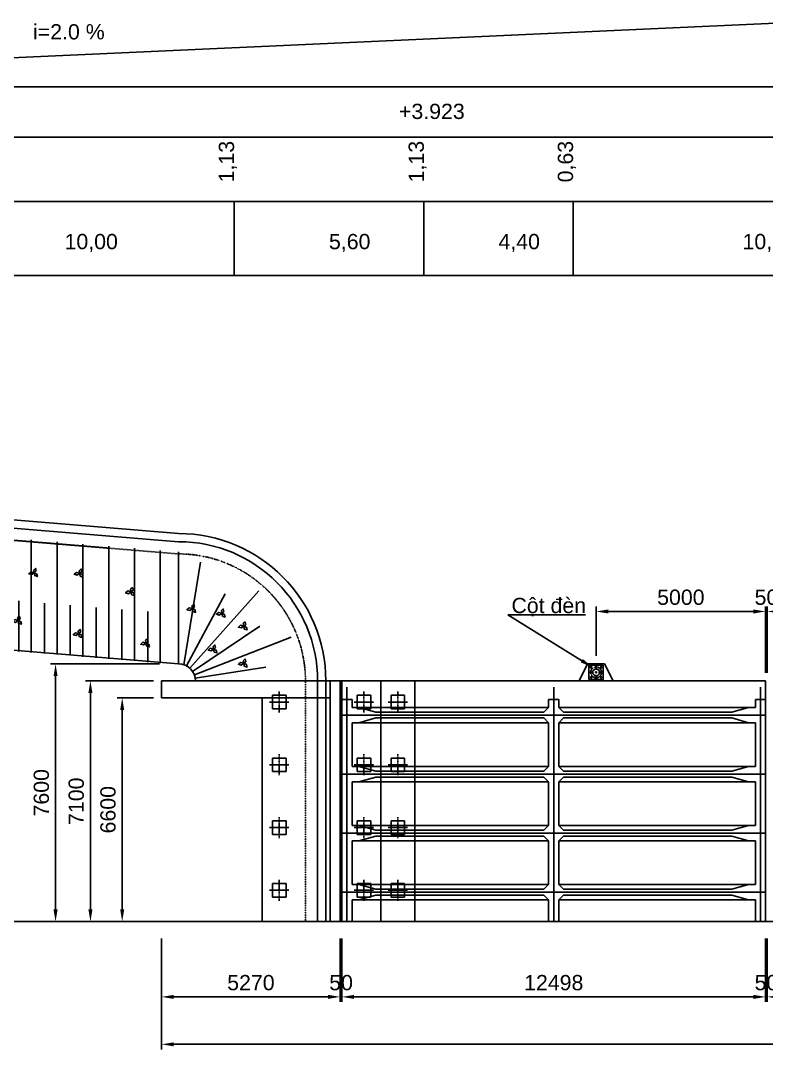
# Model space of a CAD drawing. Header units: millimetres. Extents: x 226202 to 432323, y 191488 to 280899.
# Drawn here: x 271622 to 293625, y 191488 to 221822 of the extents above; entities that cross this region are included whole.
import ezdxf

# ---------------------------------------------------------------- set-up
doc = ezdxf.new("R2010")
doc.units = ezdxf.units.MM
doc.header["$LTSCALE"] = 10
doc.header["$MEASUREMENT"] = 0
for name, pattern in [('ACAD_ISO02W100', [15, 12, -3]), ('CENTER', [2, 1.25, -0.25, 0.25, -0.25]), ('DASHED2', [0.375, 0.25, -0.125]), ('HIDDEN', [0.375, 0.25, -0.125])]:
    doc.linetypes.add(name, pattern=pattern)
for name, color, linetype in [('BAO', 3, 'Continuous'), ('Bridge', 3, 'Continuous'), ('c', 7, 'Continuous'), ('CENTER', 8, 'CENTER'), ('dim', 1, 'Continuous'), ('ENTTDTUNHIEN', 3, 'Continuous'), ('Hidden', 8, 'HIDDEN'), ('Lien', 3, 'Continuous'), ('TEXT', 3, 'Continuous'), ('Tunon', 7, 'Continuous'), ('v', 2, 'DASHED2')]:
    doc.layers.add(name, color=color, linetype=linetype)
doc.styles.add('ARIAL', font='VNARIAL.TTF')
doc.styles.add('ARIALH', font='VHARIAL.TTF')
doc.styles.add('Dim', font='arial.ttf')
doc.styles.add('Narrow', font='VNARIALN.TTF')
doc.dimstyles.new('1-300', dxfattribs={"dimscale": 300, "dimtxt": 1.5, "dimasz": 1.2, "dimexe": 0.5, "dimexo": 0.8, "dimtad": 1, "dimdec": 0, "dimtxsty": 'Dim', "dimcen": 1.5, "dimclrd": 1, "dimclre": 8, "dimclrt": 3, "dimadec": 0, "dimazin": 0, "dimtfac": 1, "dimtdec": 0, "dimtix": 1, "dimtmove": 2, "dimatfit": 3, "dimfxl": 1, "dimarcsym": 0})

# ---------------------------------------------------------------- blocks, each defined once
blk = doc.blocks.new('tracdoc')
at = {"layer": 'Bridge', "color": 2}
blk.add_line((34695, 50967), (63251, 52265), dxfattribs=at)
at = {"layer": 'ENTTDTUNHIEN', "color": 7}
for p, q in [((22654, 50315), (120033, 50315)), ((22654, 48831), (120033, 48831)), ((22654, 46931), (120033, 46931))]:
    blk.add_line(p, q, dxfattribs=at)
at = {"layer": 'ENTTDTUNHIEN', "color": 3}
blk.add_line((22654, 44748), (120033, 44748), dxfattribs=at)
at = {"layer": 'TEXT', "color": 8}
for p, q in [((45546, 46931), (45546, 44748)), ((51146, 46931), (51146, 44748)), ((55546, 46931), (55546, 44748))]:
    blk.add_line(p, q, dxfattribs=at)
at = {"layer": 'TEXT'}
for s, style, p in [('i=2.0 %', 'ARIAL', (39616, 51709)), ('+3.923', 'ARIALH', (50411, 49363)), ('10,00', 'ARIALH', (40546, 45524)), ('5,60', 'ARIALH', (48346, 45524)), ('4,40', 'ARIALH', (53346, 45524)), ('10,00', 'ARIALH', (60546, 45524))]:
    blk.add_text(s, height=450, dxfattribs=dict(at, style=style)).set_placement(p)
at = {"layer": 'TEXT', "color": 7, "style": 'Narrow'}
for s, p in [('1,13', (45546, 47495)), ('1,13', (51146, 47495)), ('0,63', (55546, 47495))]:
    blk.add_text(s, height=450, rotation=90, dxfattribs=at).set_placement(p)
blk = doc.blocks.new('*D189')
at = {"color": 8, "lineweight": -2, "transparency": 16777216}
for p, q in [((275782, 194754), (275782, 191488)), ((336057, 194754), (336057, 191488))]:
    blk.add_line(p, q, dxfattribs=at)
at = {"color": 1, "lineweight": -2, "transparency": 16777216}
blk.add_line((276142, 191638), (335697, 191638), dxfattribs=at)
at = {"color": 1, "transparency": 16777216}
for points in [[(276142, 191698), (276142, 191578), (275782, 191638)], [(335697, 191698), (335697, 191578), (336057, 191638)]]:
    blk.add_solid(points, dxfattribs=at)
at = {"layer": 'Defpoints', "color": 0, "transparency": 16777216}
for p in [(275782, 194994), (336057, 194994), (336057, 191638)]:
    blk.add_point(p, dxfattribs=at)
at = {"color": 3, "transparency": 16777216, "insert": (305920, 192055), "char_height": 450, "attachment_point": 5, "style": 'Dim'}
blk.add_mtext('60275', dxfattribs=at)
blk = doc.blocks.new('*D182')
at = {"color": 8, "lineweight": -2, "transparency": 16777216}
for p, q in [((281102, 194754), (281102, 192887)), ((293600, 194754), (293600, 192887))]:
    blk.add_line(p, q, dxfattribs=at)
at = {"color": 1, "lineweight": -2, "transparency": 16777216}
blk.add_line((281462, 193037), (293240, 193037), dxfattribs=at)
at = {"color": 1, "transparency": 16777216}
for points in [[(281462, 193097), (281462, 192977), (281102, 193037)], [(293240, 193097), (293240, 192977), (293600, 193037)]]:
    blk.add_solid(points, dxfattribs=at)
at = {"layer": 'Defpoints', "color": 0, "transparency": 16777216}
for p in [(281102, 194994), (293600, 194994), (293600, 193037)]:
    blk.add_point(p, dxfattribs=at)
at = {"color": 3, "transparency": 16777216, "insert": (287351, 193454), "char_height": 450, "attachment_point": 5, "style": 'Dim'}
blk.add_mtext('12498', dxfattribs=at)
blk = doc.blocks.new('dsf')
at = {"layer": 'Bridge'}
for p, q in [((97027, 23629), (97027, 23179)), ((97327, 23629), (103127, 23629)), ((98027, 23489), (97527, 23629)), ((98027, 23629), (103127, 23629)), ((98027, 23489), (102987, 23489)), ((102987, 23489), (103127, 23629)), ((103567, 23489), (103427, 23629)), ((108527, 23629), (103427, 23629)), ((109227, 23629), (103427, 23629)), ((108527, 23489), (103567, 23489)), ((108527, 23489), (109027, 23629)), ((109527, 23629), (109527, 23179)), ((97327, 23179), (103127, 23179)), ((98027, 23319), (97527, 23179)), ((98027, 23319), (102987, 23319)), ((102987, 23319), (103127, 23179)), ((103567, 23319), (103427, 23179)), ((109227, 23179), (103427, 23179)), ((108527, 23319), (103567, 23319)), ((108527, 23319), (109027, 23179))]:
    blk.add_line(p, q, dxfattribs=at)
blk = doc.blocks.new('*D196')
at = {"color": 8, "lineweight": -2, "transparency": 16777216}
for p, q in [((275722, 202855), (272504, 202855)), ((273308, 195255), (272504, 195255))]:
    blk.add_line(p, q, dxfattribs=at)
at = {"color": 1, "lineweight": -2, "transparency": 16777216}
blk.add_line((272654, 202495), (272654, 195615), dxfattribs=at)
at = {"color": 1, "transparency": 16777216}
for points in [[(272594, 202495), (272714, 202495), (272654, 202855)], [(272594, 195615), (272714, 195615), (272654, 195255)]]:
    blk.add_solid(points, dxfattribs=at)
at = {"layer": 'Defpoints', "color": 0, "transparency": 16777216}
for p in [(275962, 202855), (272654, 195255), (273548, 195255)]:
    blk.add_point(p, dxfattribs=at)
at = {"color": 3, "transparency": 16777216, "insert": (272237, 199055), "char_height": 450, "attachment_point": 5, "rotation": 90, "style": 'Dim'}
blk.add_mtext('7600', dxfattribs=at)
blk = doc.blocks.new('*D195')
at = {"color": 8, "lineweight": -2, "transparency": 16777216}
for p, q in [((275542, 202355), (273533, 202355)), ((273262, 195255), (273833, 195255))]:
    blk.add_line(p, q, dxfattribs=at)
at = {"color": 1, "lineweight": -2, "transparency": 16777216}
blk.add_line((273683, 201995), (273683, 195615), dxfattribs=at)
at = {"color": 1, "transparency": 16777216}
for points in [[(273623, 201995), (273743, 201995), (273683, 202355)], [(273623, 195615), (273743, 195615), (273683, 195255)]]:
    blk.add_solid(points, dxfattribs=at)
at = {"layer": 'Defpoints', "color": 0, "transparency": 16777216}
for p in [(275782, 202355), (273022, 195255), (273683, 195255)]:
    blk.add_point(p, dxfattribs=at)
at = {"color": 3, "transparency": 16777216, "insert": (273266, 198805), "char_height": 450, "attachment_point": 5, "rotation": 90, "style": 'Dim'}
blk.add_mtext('7100', dxfattribs=at)
blk = doc.blocks.new('*D194')
at = {"color": 8, "lineweight": -2, "transparency": 16777216}
for p, q in [((275542, 201855), (274470, 201855)), ((277714, 195255), (274470, 195255))]:
    blk.add_line(p, q, dxfattribs=at)
at = {"color": 1, "lineweight": -2, "transparency": 16777216}
blk.add_line((274620, 195615), (274620, 201495), dxfattribs=at)
at = {"color": 1, "transparency": 16777216}
for points in [[(274560, 201495), (274680, 201495), (274620, 201855)], [(274560, 195615), (274680, 195615), (274620, 195255)]]:
    blk.add_solid(points, dxfattribs=at)
at = {"layer": 'Defpoints', "color": 0, "transparency": 16777216}
for p in [(274620, 201855), (275782, 201855), (277954, 195255)]:
    blk.add_point(p, dxfattribs=at)
at = {"color": 3, "transparency": 16777216, "insert": (274203, 198555), "char_height": 450, "attachment_point": 5, "rotation": 90, "style": 'Dim'}
blk.add_mtext('6600', dxfattribs=at)
blk = doc.blocks.new('COC40')
at = {"color": 1, "linetype": 'CENTER', "ltscale": 2}
blk.add_line((309, 0), (-309, 0), dxfattribs=at)
at = {"color": 1, "linetype": 'CENTER'}
blk.add_line((0, 288), (0, -288), dxfattribs=at)
at = {"layer": 'Lien', "color": 7, "linetype": 'ACAD_ISO02W100', "ltscale": 0.2}
blk.add_lwpolyline([(-200, -200), (200, -200), (200, 200), (-200, 200)], close=True, dxfattribs=at)
blk = doc.blocks.new('hg')
at = {"layer": 'Bridge', "color": 8, "linetype": 'HIDDEN'}
for p, q in [((351067, 193553), (355567, 193553)), ((351067, 186453), (351067, 193553)), ((352067, 186453), (352067, 193553))]:
    blk.add_line(p, q, dxfattribs=at)
at = {"layer": 'Bridge'}
for p, q in [((353267, 186453), (353267, 193553)), ((353567, 186453), (353567, 193553)), ((353567, 193553), (358537, 193553)), ((358537, 193553), (358537, 193053)), ((353567, 193053), (358537, 193053)), ((355567, 193053), (355567, 186453))]:
    blk.add_line(p, q, dxfattribs=at)
at = {"xscale": -1, "rotation": 270}
for p in [(351567, 192928), (352567, 192928), (355067, 192928), (351567, 191078), (352567, 191078), (355067, 191078), (351567, 189228), (352567, 189228), (355067, 189228), (351567, 187378), (352567, 187378), (355067, 187378)]:
    blk.add_blockref('COC40', p, dxfattribs=at)
blk = doc.blocks.new('*D180')
at = {"color": 8, "lineweight": -2, "transparency": 16777216}
for p, q in [((275782, 194754), (275782, 192887)), ((281052, 194754), (281052, 192887))]:
    blk.add_line(p, q, dxfattribs=at)
at = {"color": 1, "lineweight": -2, "transparency": 16777216}
blk.add_line((276142, 193037), (280692, 193037), dxfattribs=at)
at = {"color": 1, "transparency": 16777216}
for points in [[(276142, 193097), (276142, 192977), (275782, 193037)], [(280692, 193097), (280692, 192977), (281052, 193037)]]:
    blk.add_solid(points, dxfattribs=at)
at = {"layer": 'Defpoints', "color": 0, "transparency": 16777216}
for p in [(275782, 194994), (281052, 194994), (281052, 193037)]:
    blk.add_point(p, dxfattribs=at)
at = {"color": 3, "transparency": 16777216, "insert": (278417, 193454), "char_height": 450, "attachment_point": 5, "style": 'Dim'}
blk.add_mtext('5270', dxfattribs=at)
blk = doc.blocks.new('*D181')
at = {"color": 8, "lineweight": -2, "transparency": 16777216}
for p, q in [((281052, 194754), (281052, 192887)), ((281102, 194754), (281102, 192887))]:
    blk.add_line(p, q, dxfattribs=at)
at = {"color": 1, "lineweight": -2, "transparency": 16777216}
for p, q in [((280692, 193037), (280332, 193037)), ((281052, 193037), (281102, 193037)), ((281462, 193037), (281822, 193037))]:
    blk.add_line(p, q, dxfattribs=at)
at = {"color": 1, "transparency": 16777216}
for points in [[(280692, 193097), (280692, 192977), (281052, 193037)], [(281462, 193097), (281462, 192977), (281102, 193037)]]:
    blk.add_solid(points, dxfattribs=at)
at = {"layer": 'Defpoints', "color": 0, "transparency": 16777216}
for p in [(281052, 194994), (281102, 194994), (281102, 193037)]:
    blk.add_point(p, dxfattribs=at)
at = {"color": 3, "transparency": 16777216, "insert": (281077, 193454), "char_height": 450, "attachment_point": 5, "style": 'Dim'}
blk.add_mtext('50', dxfattribs=at)
blk = doc.blocks.new('*D183')
at = {"color": 8, "lineweight": -2, "transparency": 16777216}
for p, q in [((293600, 194754), (293600, 192887)), ((293650, 194754), (293650, 192887))]:
    blk.add_line(p, q, dxfattribs=at)
at = {"color": 1, "lineweight": -2, "transparency": 16777216}
for p, q in [((293240, 193037), (292880, 193037)), ((293600, 193037), (293650, 193037)), ((294010, 193037), (294370, 193037))]:
    blk.add_line(p, q, dxfattribs=at)
at = {"color": 1, "transparency": 16777216}
for points in [[(293240, 193097), (293240, 192977), (293600, 193037)], [(294010, 193097), (294010, 192977), (293650, 193037)]]:
    blk.add_solid(points, dxfattribs=at)
at = {"layer": 'Defpoints', "color": 0, "transparency": 16777216}
for p in [(293600, 194994), (293650, 194994), (293650, 193037)]:
    blk.add_point(p, dxfattribs=at)
at = {"color": 3, "transparency": 16777216, "insert": (293625, 193454), "char_height": 450, "attachment_point": 5, "style": 'Dim'}
blk.add_mtext('50', dxfattribs=at)
blk = doc.blocks.new('*D199')
at = {"layer": 'Defpoints', "color": 0, "transparency": 16777216}
for p in [(293600, 204400), (288600, 202855), (293600, 202355)]:
    blk.add_point(p, dxfattribs=at)
at = {"layer": 'Tunon', "color": 8, "lineweight": -2, "transparency": 16777216}
for p, q in [((288600, 203095), (288600, 204550)), ((293600, 202595), (293600, 204550))]:
    blk.add_line(p, q, dxfattribs=at)
at = {"layer": 'Tunon', "color": 1, "lineweight": -2, "transparency": 16777216}
blk.add_line((288960, 204400), (293240, 204400), dxfattribs=at)
at = {"layer": 'Tunon', "color": 1, "transparency": 16777216}
for points in [[(288960, 204460), (288960, 204340), (288600, 204400)], [(293240, 204460), (293240, 204340), (293600, 204400)]]:
    blk.add_solid(points, dxfattribs=at)
at = {"layer": 'Tunon', "color": 3, "transparency": 16777216, "insert": (291100, 204817), "char_height": 450, "attachment_point": 5, "style": 'Dim'}
blk.add_mtext('5000', dxfattribs=at)
blk = doc.blocks.new('*D200')
at = {"layer": 'Defpoints', "color": 0, "transparency": 16777216}
for p in [(293650, 204400), (293600, 202355), (293650, 202355)]:
    blk.add_point(p, dxfattribs=at)
at = {"layer": 'Tunon', "color": 8, "lineweight": -2, "transparency": 16777216}
for p, q in [((293600, 202595), (293600, 204550)), ((293650, 202595), (293650, 204550))]:
    blk.add_line(p, q, dxfattribs=at)
at = {"layer": 'Tunon', "color": 1, "lineweight": -2, "transparency": 16777216}
for p, q in [((293240, 204400), (292880, 204400)), ((293600, 204400), (293650, 204400)), ((294010, 204400), (294370, 204400))]:
    blk.add_line(p, q, dxfattribs=at)
at = {"layer": 'Tunon', "color": 1, "transparency": 16777216}
for points in [[(293240, 204460), (293240, 204340), (293600, 204400)], [(294010, 204460), (294010, 204340), (293650, 204400)]]:
    blk.add_solid(points, dxfattribs=at)
at = {"layer": 'Tunon', "color": 3, "transparency": 16777216, "insert": (293625, 204817), "char_height": 450, "attachment_point": 5, "style": 'Dim'}
blk.add_mtext('50', dxfattribs=at)
blk = doc.blocks.new('Hoa')
at = {"color": 8, "ltscale": 0.5}
for points in [[(0, 0), (-95, -27), (-158, 30), (-74, 53), (0, 0)], [(0, 0), (62, -53), (42, -127), (-13, -77), (0, 0)], [(0, 0), (17, 84), (98, 110), (83, 37), (0, 0)]]:
    blk.add_lwpolyline(points, dxfattribs=at)
blk = doc.blocks.new('sad')
at = {"ltscale": 0.5}
for p, q in [((234059, 208945), (244559, 208078)), ((248902, 203735), (248902, 196635))]:
    blk.add_line(p, q, dxfattribs=at)
at = {"color": 3, "ltscale": 0.5}
blk.add_line((234059, 205102), (244559, 204235), dxfattribs=at)
at = {"ltscale": 0.5}
blk.add_arc((244559, 203735), 4343, 0, 90, dxfattribs=at)
at = {"color": 3, "ltscale": 0.5}
blk.add_arc((244559, 203735), 500, 0, 90, dxfattribs=at)
at = {"layer": 'BAO', "ltscale": 0.5}
blk.add_line((248662, 203735), (248662, 196635), dxfattribs=at)
blk.add_arc((244559, 203735), 4103, 0, 90, dxfattribs=at)
at = {"layer": 'dim', "color": 3, "ltscale": 0.5}
blk.add_line((234059, 208704), (244559, 207838), dxfattribs=at)
at = {"layer": 'dim'}
for p, q in [((234059, 208402), (234059, 205102)), ((244559, 207535), (244559, 204235)), ((245059, 203735), (248902, 203735))]:
    blk.add_line(p, q, dxfattribs=at)
at = {"layer": 'dim', "ltscale": 0.5}
for p, q in [((234887, 208333), (234887, 205013)), ((235648, 208271), (235648, 204950)), ((236409, 208208), (236409, 204887)), ((237170, 208145), (237170, 204824)), ((237931, 208082), (237931, 204762)), ((238693, 208019), (238693, 204699)), ((239454, 207957), (239454, 204636)), ((240215, 207894), (240215, 204573)), ((240976, 207831), (240976, 204510)), ((241737, 207768), (241737, 204448)), ((242498, 207705), (242498, 204385)), ((243259, 207643), (243259, 204322)), ((244020, 207580), (244020, 204259)), ((244711, 204212), (245204, 207236)), ((234516, 206531), (234516, 205043)), ((235277, 206468), (235277, 204981)), ((236038, 206406), (236038, 204918)), ((236800, 206343), (236800, 204855)), ((237561, 206280), (237561, 204792)), ((244795, 204176), (245933, 206303)), ((244891, 204109), (246926, 206394)), ((238322, 206217), (238322, 204729)), ((239083, 206155), (239083, 204667)), ((239844, 206092), (239844, 204604)), ((240605, 206029), (240605, 204541)), ((241366, 205966), (241366, 204478)), ((242127, 205903), (242127, 204415)), ((242888, 205841), (242888, 204353)), ((243649, 205778), (243649, 204290)), ((244974, 204015), (246961, 205352)), ((245025, 203916), (247880, 205019)), ((245053, 203812), (247135, 204135))]:
    blk.add_line(p, q, dxfattribs=at)
at = {"layer": 'Hidden', "ltscale": 0.005}
for p, q in [((234059, 208345), (244559, 207478)), ((248302, 203735), (248302, 196635))]:
    blk.add_line(p, q, dxfattribs=at)
blk.add_arc((244559, 203735), 3743, 0, 90, dxfattribs=at)
at = {"xscale": -1, "rotation": 180}
for p in [(235580, 207695), (238148, 207629), (240300, 206922), (241641, 206907), (238191, 206697), (236467, 206368), (243156, 206358), (238456, 206086), (244966, 205864), (234580, 205812), (245836, 205728), (239824, 205513), (246481, 205348), (241612, 205127), (243601, 204846), (245591, 204669), (246481, 204253)]:
    blk.add_blockref('Hoa', p, dxfattribs=at)

msp = doc.modelspace()

# ---------------------------------------------------------------- linework, layer by layer
for p, q in [((288600.7, 202810.8), (288600.7, 202814.8)), ((288600.7, 202810.8), (288604.7, 202810.8)), ((288600.7, 202806.8), (288600.7, 202810.8)), ((288600.7, 202806.8), (288604.7, 202806.8)), ((288600.7, 202798.8), (288600.7, 202802.8)), ((288600.7, 202802.8), (288604.7, 202802.8)), ((288600.7, 202798.8), (288604.7, 202798.8)), ((288600.7, 202766.8), (288600.7, 202770.8)), ((288600.7, 202770.8), (288604.7, 202770.8)), ((288600.7, 202766.8), (288604.7, 202766.8)), ((288600.7, 202758.8), (288600.7, 202762.8)), ((288600.7, 202762.8), (288604.7, 202762.8)), ((288600.7, 202758.8), (288604.7, 202758.8)), ((288600.7, 202754.8), (288604.7, 202754.8)), ((288600.7, 202750.8), (288600.7, 202754.8)), ((288600.7, 202750.8), (288604.7, 202750.8)), ((288600.7, 202746.8), (288604.7, 202746.8)), ((288600.7, 202742.8), (288600.7, 202746.8)), ((288600.7, 202742.8), (288604.7, 202742.8)), ((288600.7, 202738.8), (288604.7, 202738.8)), ((288600.7, 202734.8), (288600.7, 202738.8)), ((288600.7, 202734.8), (288604.7, 202734.8)), ((288600.7, 202730.8), (288604.7, 202730.8)), ((288600.7, 202726.8), (288600.7, 202730.8)), ((288600.7, 202726.8), (288604.7, 202726.8)), ((288600.7, 202722.8), (288604.7, 202722.8)), ((288600.7, 202718.8), (288600.7, 202722.8)), ((288600.7, 202718.8), (288604.7, 202718.8)), ((288600.7, 202710.8), (288600.7, 202714.8)), ((288600.7, 202714.8), (288604.7, 202714.8)), ((288600.7, 202710.8), (288604.7, 202710.8)), ((288600.7, 202702.8), (288600.7, 202706.8)), ((288600.7, 202706.8), (288604.7, 202706.8)), ((288604.7, 202810.8), (288604.7, 202814.8)), ((288604.7, 202802.8), (288604.7, 202806.8)), ((288604.7, 202762.8), (288604.7, 202766.8)), ((288604.7, 202754.8), (288604.7, 202758.8)), ((288604.7, 202746.8), (288604.7, 202750.8)), ((288604.7, 202738.8), (288604.7, 202742.8)), ((288604.7, 202730.8), (288604.7, 202734.8)), ((288604.7, 202722.8), (288604.7, 202726.8)), ((288604.7, 202714.8), (288604.7, 202718.8)), ((288604.7, 202702.8), (288604.7, 202710.8)), ((288393.8, 202606.8), (288389.8, 202606.8)), ((288393.8, 202602.8), (288389.8, 202602.8)), ((288393.8, 202606.8), (288393.8, 202602.8)), ((288397.8, 202606.8), (288393.8, 202606.8)), ((288397.8, 202606.8), (288397.8, 202602.8)), ((288401.8, 202602.8), (288397.8, 202602.8)), ((288401.8, 202606.8), (288401.8, 202602.8)), ((288405.8, 202606.8), (288401.8, 202606.8)), ((288405.8, 202606.8), (288405.8, 202602.8)), ((288409.8, 202602.8), (288405.8, 202602.8)), ((288409.8, 202606.8), (288409.8, 202602.8)), ((288429.8, 202606.8), (288425.8, 202606.8)), ((288425.8, 202606.8), (288425.8, 202602.8)), ((288429.8, 202606.8), (288429.8, 202602.8)), ((288433.8, 202602.8), (288429.8, 202602.8)), ((288437.8, 202606.8), (288433.8, 202606.8)), ((288433.8, 202606.8), (288433.8, 202602.8)), ((288437.8, 202606.8), (288437.8, 202602.8)), ((288441.8, 202602.8), (288437.8, 202602.8)), ((288445.8, 202606.8), (288441.8, 202606.8)), ((288441.8, 202606.8), (288441.8, 202602.8)), ((288445.8, 202606.8), (288445.8, 202602.8)), ((288449.8, 202602.8), (288445.8, 202602.8)), ((288449.8, 202606.8), (288449.8, 202602.8)), ((288453.8, 202606.8), (288449.8, 202606.8)), ((288453.8, 202606.8), (288453.8, 202602.8)), ((288457.8, 202602.8), (288453.8, 202602.8)), ((288457.8, 202606.8), (288457.8, 202602.8)), ((288461.8, 202606.8), (288457.8, 202606.8)), ((288461.8, 202606.8), (288461.8, 202602.8)), ((288465.8, 202602.8), (288461.8, 202602.8)), ((288465.8, 202606.8), (288465.8, 202602.8)), ((288469.8, 202606.8), (288465.8, 202606.8)), ((288469.8, 202606.8), (288469.8, 202602.8)), ((288473.8, 202602.8), (288469.8, 202602.8)), ((288473.8, 202606.8), (288473.8, 202602.8)), ((288477.8, 202606.8), (288473.8, 202606.8)), ((288477.8, 202606.8), (288477.8, 202602.8)), ((288481.8, 202602.8), (288477.8, 202602.8)), ((288481.8, 202606.8), (288481.8, 202602.8)), ((288485.8, 202606.8), (288481.8, 202606.8)), ((288485.8, 202606.8), (288485.8, 202602.8)), ((288489.8, 202602.8), (288485.8, 202602.8)), ((288493.8, 202606.8), (288489.8, 202606.8)), ((288489.8, 202606.8), (288489.8, 202602.8)), ((288493.8, 202606.8), (288493.8, 202602.8)), ((288501.8, 202602.8), (288493.8, 202602.8)), ((288501.8, 202606.8), (288497.8, 202606.8)), ((288497.8, 202606.8), (288497.8, 202602.8)), ((288600.7, 202506.8), (288600.7, 202502.8)), ((288600.7, 202502.8), (288604.7, 202502.8)), ((288600.7, 202498.8), (288604.7, 202498.8)), ((288600.7, 202498.8), (288600.7, 202494.8)), ((288600.7, 202494.8), (288604.7, 202494.8)), ((288600.7, 202490.8), (288604.7, 202490.8)), ((288600.7, 202490.8), (288600.7, 202486.8)), ((288600.7, 202486.8), (288604.7, 202486.8)), ((288600.7, 202482.8), (288604.7, 202482.8)), ((288600.7, 202482.8), (288600.7, 202478.8)), ((288600.7, 202478.8), (288604.7, 202478.8)), ((288600.7, 202474.8), (288600.7, 202470.8)), ((288600.7, 202474.8), (288604.7, 202474.8)), ((288600.7, 202470.8), (288604.7, 202470.8)), ((288600.7, 202466.8), (288600.7, 202462.8)), ((288600.7, 202466.8), (288604.7, 202466.8)), ((288600.7, 202462.8), (288604.7, 202462.8)), ((288600.7, 202458.8), (288600.7, 202454.8)), ((288600.7, 202458.8), (288604.7, 202458.8)), ((288600.7, 202454.8), (288604.7, 202454.8)), ((288600.7, 202450.8), (288600.7, 202446.8)), ((288600.7, 202450.8), (288604.7, 202450.8)), ((288600.7, 202446.8), (288604.7, 202446.8)), ((288600.7, 202442.8), (288604.7, 202442.8)), ((288600.7, 202442.8), (288600.7, 202438.8)), ((288600.7, 202438.8), (288604.7, 202438.8)), ((288600.7, 202434.8), (288604.7, 202434.8)), ((288600.7, 202434.8), (288600.7, 202430.8)), ((288600.7, 202430.8), (288604.7, 202430.8)), ((288600.7, 202426.8), (288604.7, 202426.8)), ((288600.7, 202426.8), (288600.7, 202422.8)), ((288600.7, 202422.8), (288604.7, 202422.8)), ((288600.7, 202406.8), (288604.7, 202406.8)), ((288600.7, 202402.8), (288604.7, 202402.8)), ((288600.7, 202402.8), (288600.7, 202398.8)), ((288600.7, 202398.8), (288600.7, 202394.8)), ((288600.7, 202398.8), (288604.7, 202398.8)), ((288604.7, 202506.8), (288604.7, 202498.8)), ((288604.7, 202494.8), (288604.7, 202490.8)), ((288604.7, 202486.8), (288604.7, 202482.8)), ((288604.7, 202478.8), (288604.7, 202474.8)), ((288604.7, 202470.8), (288604.7, 202466.8)), ((288604.7, 202462.8), (288604.7, 202458.8)), ((288604.7, 202454.8), (288604.7, 202450.8)), ((288604.7, 202446.8), (288604.7, 202442.8)), ((288604.7, 202438.8), (288604.7, 202434.8)), ((288604.7, 202430.8), (288604.7, 202426.8)), ((288604.7, 202406.8), (288604.7, 202402.8)), ((288604.7, 202398.8), (288604.7, 202394.8)), ((288697.8, 202606.8), (288701.8, 202606.8)), ((288697.8, 202602.8), (288705.8, 202602.8)), ((288701.8, 202606.8), (288701.8, 202602.8)), ((288705.8, 202606.8), (288705.8, 202602.8)), ((288705.8, 202606.8), (288709.8, 202606.8)), ((288709.8, 202606.8), (288709.8, 202602.8)), ((288709.8, 202602.8), (288713.8, 202602.8)), ((288713.8, 202606.8), (288713.8, 202602.8)), ((288713.8, 202606.8), (288717.8, 202606.8)), ((288717.8, 202606.8), (288717.8, 202602.8)), ((288717.8, 202602.8), (288721.8, 202602.8)), ((288721.8, 202606.8), (288721.8, 202602.8)), ((288721.8, 202606.8), (288725.8, 202606.8)), ((288725.8, 202606.8), (288725.8, 202602.8)), ((288733.8, 202606.8), (288733.8, 202602.8)), ((288733.8, 202602.8), (288737.8, 202602.8)), ((288737.8, 202606.8), (288737.8, 202602.8)), ((288737.8, 202606.8), (288741.8, 202606.8)), ((288741.8, 202606.8), (288741.8, 202602.8)), ((288741.8, 202602.8), (288745.8, 202602.8)), ((288745.8, 202606.8), (288745.8, 202602.8)), ((288745.8, 202606.8), (288749.8, 202606.8)), ((288749.8, 202606.8), (288749.8, 202602.8)), ((288749.8, 202602.8), (288753.8, 202602.8)), ((288753.8, 202606.8), (288757.8, 202606.8)), ((288753.8, 202606.8), (288753.8, 202602.8)), ((288757.8, 202606.8), (288757.8, 202602.8)), ((288757.8, 202602.8), (288761.8, 202602.8)), ((288761.8, 202606.8), (288765.8, 202606.8)), ((288761.8, 202606.8), (288761.8, 202602.8)), ((288765.8, 202606.8), (288765.8, 202602.8)), ((288789.8, 202606.8), (288789.8, 202602.8)), ((288789.8, 202602.8), (288793.8, 202602.8)), ((288793.8, 202606.8), (288797.8, 202606.8)), ((288793.8, 202606.8), (288793.8, 202602.8)), ((288797.8, 202606.8), (288797.8, 202602.8)), ((288797.8, 202602.8), (288801.8, 202602.8)), ((288801.8, 202606.8), (288805.8, 202606.8)), ((288801.8, 202606.8), (288801.8, 202602.8)), ((288805.8, 202606.8), (288805.8, 202602.8)), ((288805.8, 202606.8), (288809.8, 202606.8)), ((288805.8, 202602.8), (288809.8, 202602.8))]:
    msp.add_line(p, q)
at = {"color": 8}
for p, q in [((288605.8, 202604.8), (288593.8, 202604.8)), ((288603.8, 202604.8), (288595.8, 202604.8)), ((288599.8, 202610.8), (288599.8, 202598.8)), ((288599.8, 202608.8), (288599.8, 202600.8))]:
    msp.add_line(p, q, dxfattribs=at)
msp.add_lwpolyline([(288640.4, 202702.8), (288697.8, 202645.4), (288697.8, 202564.2), (288640.4, 202506.8), (288559.2, 202506.8), (288501.8, 202564.2), (288501.8, 202645.4), (288559.2, 202702.8)], close=True)
at = {"layer": 'Bridge', "color": 7}
msp.add_line((281099.8, 202354.8), (293599.8, 202354.8), dxfattribs=at)
at = {"layer": 'Bridge'}
for p, q in [((281099.8, 202354.8), (281099.8, 195254.8)), ((293599.8, 202354.8), (293599.8, 195254.8)), ((281399.8, 201809.8), (281099.8, 201809.8)), ((281399.8, 201809.8), (281399.8, 201569.8)), ((287499.8, 201809.8), (287199.8, 201809.8)), ((287199.8, 201809.8), (287199.8, 201569.8)), ((287499.8, 201809.8), (287499.8, 201569.8)), ((293299.8, 201809.8), (293599.8, 201809.8)), ((293299.8, 201809.8), (293299.8, 201569.8)), ((281399.8, 201119.8), (281399.8, 199829.8)), ((287199.8, 201119.8), (287199.8, 199829.8)), ((287499.8, 201119.8), (287499.8, 199829.8)), ((293299.8, 201119.8), (293299.8, 199829.8)), ((281399.8, 199379.8), (281399.8, 198089.8)), ((293299.8, 199379.8), (293299.8, 198089.8)), ((281399.8, 197639.8), (281399.8, 196349.8)), ((287199.8, 197639.8), (287199.8, 196349.8)), ((287499.8, 197639.8), (287499.8, 196349.8)), ((293299.8, 197639.8), (293299.8, 196349.8)), ((281399.8, 195899.8), (281399.8, 195254.8)), ((287199.8, 195899.8), (287199.8, 195254.8)), ((287499.8, 195899.8), (287499.8, 195254.8)), ((293299.8, 195899.8), (293299.8, 195254.8))]:
    msp.add_line(p, q, dxfattribs=at)
at = {"layer": 'c'}
for p, q in [((288349.8, 202854.8), (288099.8, 202354.8)), ((288349.8, 202854.8), (288849.8, 202854.8)), ((288600.7, 202790.8), (288600.7, 202794.8)), ((288600.7, 202794.8), (288604.7, 202794.8)), ((288600.7, 202790.8), (288604.7, 202790.8)), ((288600.7, 202782.8), (288600.7, 202786.8)), ((288600.7, 202786.8), (288604.7, 202786.8)), ((288600.7, 202782.8), (288604.7, 202782.8)), ((288600.7, 202774.8), (288600.7, 202778.8)), ((288600.7, 202778.8), (288604.7, 202778.8)), ((288600.7, 202774.8), (288604.7, 202774.8)), ((288604.7, 202794.8), (288604.7, 202798.8)), ((288604.7, 202786.8), (288604.7, 202790.8)), ((288604.7, 202778.8), (288604.7, 202782.8)), ((288604.7, 202770.8), (288604.7, 202774.8)), ((288849.8, 202854.8), (289099.8, 202354.8)), ((288413.8, 202606.8), (288409.8, 202606.8)), ((288413.8, 202606.8), (288413.8, 202602.8)), ((288417.8, 202602.8), (288413.8, 202602.8)), ((288421.8, 202606.8), (288417.8, 202606.8)), ((288417.8, 202606.8), (288417.8, 202602.8)), ((288421.8, 202606.8), (288421.8, 202602.8)), ((288425.8, 202602.8), (288421.8, 202602.8)), ((288600.7, 202418.8), (288604.7, 202418.8)), ((288600.7, 202418.8), (288600.7, 202414.8)), ((288600.7, 202414.8), (288604.7, 202414.8)), ((288600.7, 202410.8), (288604.7, 202410.8)), ((288600.7, 202410.8), (288600.7, 202406.8)), ((288604.7, 202422.8), (288604.7, 202418.8)), ((288604.7, 202414.8), (288604.7, 202410.8)), ((288725.8, 202602.8), (288729.8, 202602.8)), ((288729.8, 202606.8), (288729.8, 202602.8)), ((288729.8, 202606.8), (288733.8, 202606.8)), ((288765.8, 202602.8), (288769.8, 202602.8)), ((288769.8, 202606.8), (288773.8, 202606.8)), ((288769.8, 202606.8), (288769.8, 202602.8)), ((288773.8, 202606.8), (288773.8, 202602.8)), ((288773.8, 202602.8), (288777.8, 202602.8)), ((288777.8, 202606.8), (288781.8, 202606.8)), ((288777.8, 202606.8), (288777.8, 202602.8)), ((288781.8, 202606.8), (288781.8, 202602.8)), ((288781.8, 202602.8), (288785.8, 202602.8)), ((288785.8, 202606.8), (288789.8, 202606.8)), ((288785.8, 202606.8), (288785.8, 202602.8))]:
    msp.add_line(p, q, dxfattribs=at)
msp.add_lwpolyline([(288809.8, 202814.8), (288809.8, 202394.8), (288389.8, 202394.8), (288389.8, 202814.8)], close=True, dxfattribs=at)
for points in [[(288434.9, 202759.7, 1), (288454.7, 202739.9), (288464.6, 202749.8, 1), (288444.8, 202769.6)], [(288764.6, 202759.7, -1), (288744.8, 202739.9), (288734.9, 202749.8, -1), (288754.7, 202769.6)], [(288434.9, 202449.8, -1), (288454.7, 202469.6), (288464.6, 202459.7, -1), (288444.8, 202439.9)], [(288764.6, 202449.8, 1), (288744.8, 202469.6), (288734.9, 202459.7, 1), (288754.7, 202439.9)]]:
    msp.add_lwpolyline(points, format="xyb", close=True, dxfattribs=at)
at = {"layer": 'CENTER'}
for p, q in [((281249.8, 202167.7), (281249.8, 195254.8)), ((287349.8, 202167.7), (287349.8, 195254.8)), ((293449.8, 202167.7), (293449.8, 195254.8)), ((281076, 201344.8), (293599.8, 201344.8)), ((281076, 199604.8), (293599.8, 199604.8)), ((281076, 197864.8), (293599.8, 197864.8)), ((281076, 196124.8), (293599.8, 196124.8))]:
    msp.add_line(p, q, dxfattribs=at)
at = {"layer": 'Lien'}
for p, q in [((287199.8, 199379.8), (287199.8, 198089.8)), ((287499.8, 199379.8), (287499.8, 198089.8))]:
    msp.add_line(p, q, dxfattribs=at)
at = {"layer": 'Lien', "color": 1, "linetype": 'CENTER'}
msp.add_line((346305, 195254.8), (265871.3, 195254.8), dxfattribs=at)
at = {"layer": 'Lien', "color": 1, "linetype": 'HIDDEN'}
msp.add_circle((288599.8, 202604.8), 17, dxfattribs=at)
at = {"layer": 'Tunon'}
msp.add_line((289099.8, 202354.8), (288099.8, 202354.8), dxfattribs=at)
at = {"layer": 'v', "ltscale": 3}
for p, q in [((288469.1, 202774.1), (288428.8, 202733.8)), ((288433.1, 202771.5), (288465.9, 202738.7)), ((288730.4, 202774.1), (288770.7, 202733.8)), ((288766.4, 202771.5), (288733.6, 202738.7)), ((288469.1, 202435.4), (288428.8, 202475.7)), ((288433.1, 202438.1), (288465.9, 202470.9)), ((288730.4, 202435.4), (288770.7, 202475.7)), ((288766.4, 202438.1), (288733.6, 202470.9))]:
    msp.add_line(p, q, dxfattribs=at)
msp.add_lwpolyline([(288638.7, 202698.8), (288693.8, 202643.7), (288693.8, 202565.8), (288638.7, 202510.8), (288560.8, 202510.8), (288505.8, 202565.8), (288505.8, 202643.7), (288560.8, 202698.8)], close=True, dxfattribs=at)
for centre, radius in [((288449.8, 202754.8), 12), ((288599.8, 202604.8), 161), ((288749.8, 202754.8), 12), ((288449.8, 202454.8), 12), ((288599.8, 202604.8), 17), ((288749.8, 202454.8), 12)]:
    msp.add_circle(centre, radius, dxfattribs=at)

# ---------------------------------------------------------------- block references
msp.add_blockref('tracdoc', (232373.7, 169557.7))
at = {"xscale": -1}
msp.add_blockref('hg', (634319.6, 8801.3), dxfattribs=at)
at = {"layer": 'dim'}
msp.add_blockref('sad', (31723.4, -1380.7), dxfattribs=at)
at = {"layer": 'Lien', "xscale": -1, "rotation": 180}
for p in [(184072.6, 224748.5), (184072.6, 223008.5), (184072.6, 221268.5), (184072.6, 219528.5)]:
    msp.add_blockref('dsf', p, dxfattribs=at)

# ---------------------------------------------------------------- texts
at = {"layer": 'TEXT', "style": 'ARIAL'}
msp.add_text('Cét ®Ìn', height=450, dxfattribs=at).set_placement((286103, 204352.1))

# ---------------------------------------------------------------- dimensions: what is measured, and where the dimension line sits
for base, p1, p2, picture, middle in [((272654, 195254.8), (275962.3, 202854.8), (273547.5, 195254.8), '*D196', (272236.7, 199054.8)), ((273683.4, 195254.8), (275782.3, 202354.8), (273021.6, 195254.8), '*D195', (273266.2, 198804.8)), ((274620.3, 201854.8), (277953.8, 195254.8), (275782.3, 201854.8), '*D194', (274203, 198554.8))]:
    dim = msp.add_linear_dim(base=base, p1=p1, p2=p2, angle=90, dimstyle='1-300')
    dim.commit()
    dim.dimension.update_dxf_attribs({"geometry": picture, "text_midpoint": middle})
for base, p1, p2, picture, middle in [((336057.3, 191637.7), (275782.3, 194993.9), (336057.3, 194993.9), '*D189', (305919.8, 192055)), ((281052.3, 193036.7), (275782.3, 194993.9), (281052.3, 194993.9), '*D180', (278417.3, 193453.9)), ((281102.3, 193036.7), (281052.3, 194993.9), (281102.3, 194993.9), '*D181', (281077.3, 193453.9)), ((293599.7692, 193036.6543), (281102.2687, 194993.8504), (293599.7692, 194993.8504), '*D182', (287351.019, 193453.9121)), ((293649.8, 193036.7), (293599.8, 194993.9), (293649.8, 194993.9), '*D183', (293624.8, 193453.9))]:
    dim = msp.add_linear_dim(base=base, p1=p1, p2=p2, dimstyle='1-300')
    dim.commit()
    dim.dimension.update_dxf_attribs({"geometry": picture, "text_midpoint": middle})
at = {"layer": 'Tunon'}
for base, p1, p2, picture, middle in [((293599.8, 204399.5), (288599.8, 202854.8), (293599.8, 202354.8), '*D199', (291099.8, 204816.8)), ((293649.8, 204399.5), (293599.8, 202354.8), (293649.8, 202354.8), '*D200', (293624.8, 204816.8))]:
    dim = msp.add_linear_dim(base=base, p1=p1, p2=p2, dimstyle='1-300', dxfattribs=at)
    dim.commit()
    dim.dimension.update_dxf_attribs({"geometry": picture, "text_midpoint": middle})

# ---------------------------------------------------------------- leaders
msp.add_leader([(288483.5, 202759.7), (285995.8, 204298.5), (288289.3, 204298.5)], dimstyle='1-300', override={"dimgap": 0.625, "dimtad": 0}, dxfattribs=at)

doc.saveas('drawing.dxf')
